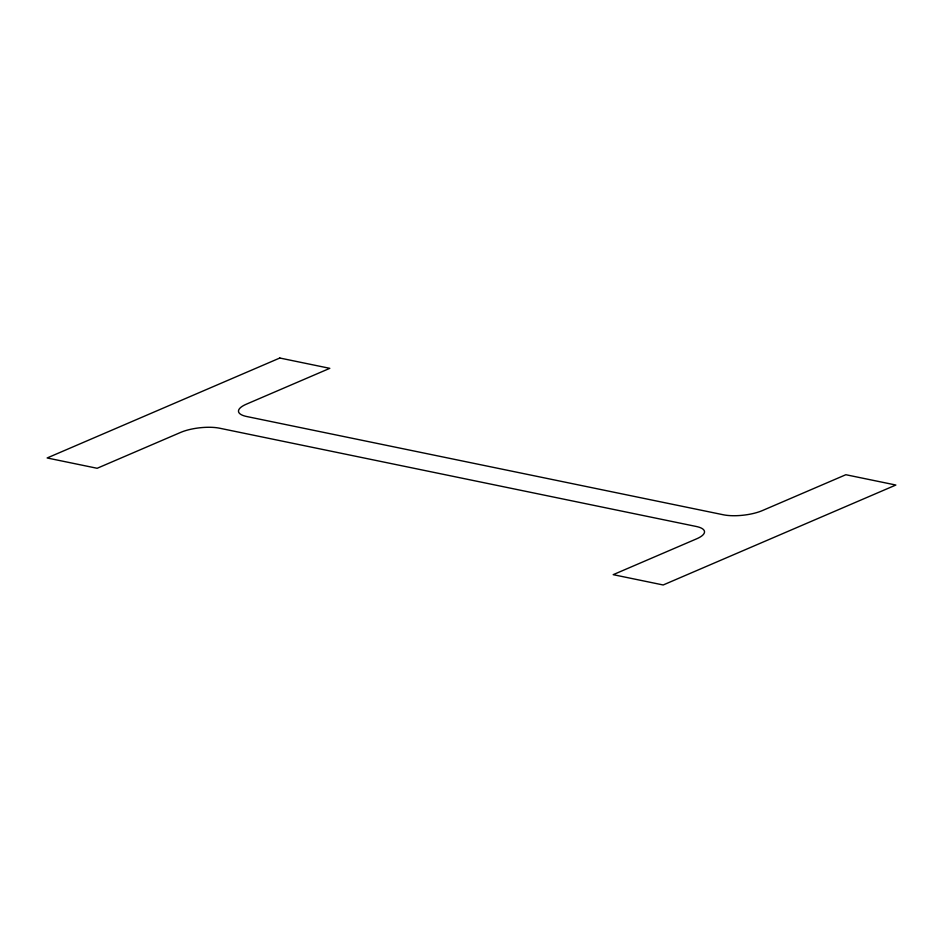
<?xml version="1.0" encoding="UTF-8"?>
<svg xmlns="http://www.w3.org/2000/svg" width="943" height="943" viewBox="0 0 943 943"><rect width="100%" height="100%" fill="white"/><g stroke="black" fill="none" stroke-linecap="round" stroke-linejoin="round"><path stroke-width="1.41" d="M279.812 358.022L47.15 457.968L97.141 468.282L180.62 432.424A27.748 8.711 -6.6 0 1 219.625 428.216L696.205 526.465A27.748 8.711 -6.6 0 1 696.665 538.807L613.198 574.664L663.188 584.978L895.85 485.032L845.859 474.718L762.38 510.576A27.748 8.711 -6.6 0 1 723.375 514.784L246.795 416.535A27.748 8.711 -6.6 0 1 246.335 404.193L329.802 368.336L279.812 358.022"/></g></svg>
